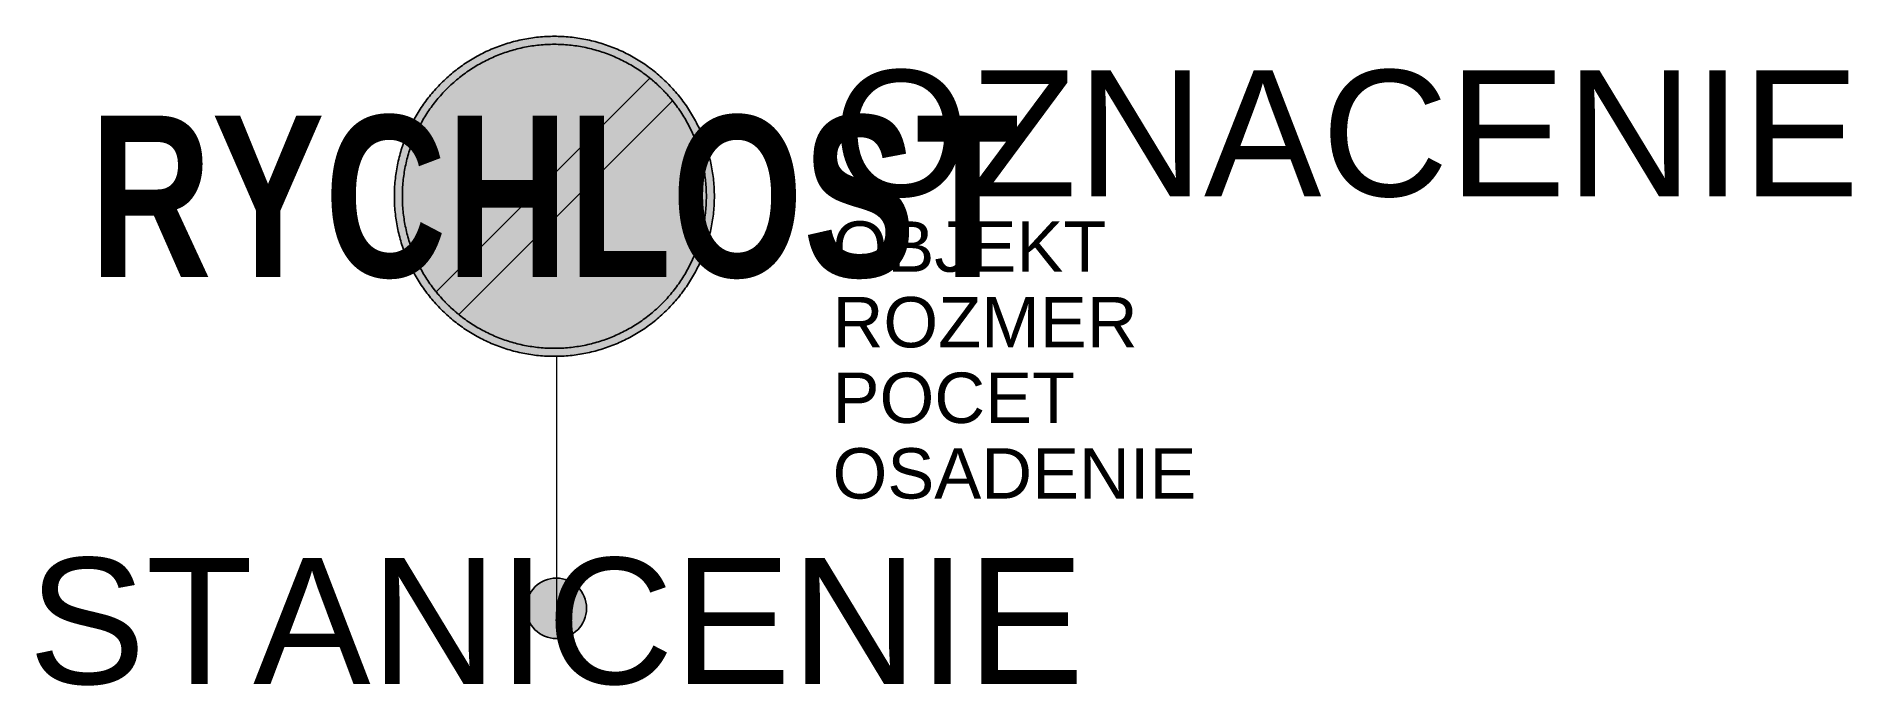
# Model space of a CAD drawing. Header units: metres. Extents: x -10.3 to 25.7, y -1.5 to 11.3.
import ezdxf
from ezdxf.enums import TextEntityAlignment as Align

# ---------------------------------------------------------------- set-up
doc = ezdxf.new("R2010")
doc.units = ezdxf.units.M
doc.layers.get('Defpoints').update_dxf_attribs({"color": 140, "lineweight": 5})
doc.styles.add('DZ', font='arialbd.ttf')
doc.styles.get("Standard").update_dxf_attribs({"font": 'arial.ttf'})

msp = doc.modelspace()

# ---------------------------------------------------------------- hatches: boundary and pattern name
at = {"true_color": 0xf1efea}
msp.add_hatch(color=7, dxfattribs=at).paths.add_polyline_path([(3.135621, 8.174777), (3.135324, 8.214191), (3.134637, 8.253587), (3.133419, 8.292905), (3.131667, 8.332148), (3.129456, 8.371391), (3.126789, 8.410481), (3.123666, 8.449574), (3.120084, 8.488511), (3.115968, 8.527448), (3.111396, 8.566235), (3.106293, 8.604944), (3.100806, 8.643578), (3.094785, 8.682134), (3.088308, 8.72054), (3.081375, 8.758868), (3.073983, 8.797046), (3.066135, 8.835146), (3.057828, 8.873093), (3.049065, 8.910887), (3.039846, 8.948606), (3.030168, 8.98625), (3.020034, 9.023663), (3.009366, 9.061001), (2.998317, 9.098111), (2.986887, 9.135143), (2.974923, 9.172025), (2.962503, 9.208676), (2.949702, 9.245252), (2.936367, 9.2816), (2.922651, 9.317873), (2.908476, 9.353915), (2.893923, 9.389729), (2.878911, 9.42539), (2.863443, 9.460898), (2.847516, 9.496256), (2.831133, 9.531308), (2.814369, 9.566285), (2.797224, 9.600956), (2.779623, 9.635474), (2.761563, 9.669764), (2.743122, 9.703901), (2.724225, 9.737735), (2.704869, 9.771413), (2.68521, 9.804866), (2.665017, 9.838013), (2.644521, 9.871007), (2.623566, 9.903698), (2.602152, 9.936236), (2.58036, 9.968468), (2.558184, 10.000472), (2.535555, 10.03217), (2.512617, 10.06364), (2.489148, 10.094882), (2.465373, 10.125821), (2.441142, 10.156454), (2.416605, 10.186856), (2.391537, 10.217033), (2.36616, 10.246826), (2.340405, 10.276391), (2.314194, 10.305653), (2.287674, 10.334684), (2.260701, 10.363337), (2.233344, 10.391681), (2.205684, 10.419725), (2.177565, 10.44746), (2.149221, 10.474817), (2.120568, 10.50179), (2.091537, 10.52831), (2.062275, 10.554521), (2.03271, 10.580276), (2.002917, 10.605653), (1.97274, 10.630646), (1.942338, 10.655258), (1.911705, 10.679489), (1.880766, 10.703264), (1.849524, 10.726658), (1.818054, 10.749671), (1.786278, 10.7723), (1.754352, 10.794476), (1.72212, 10.816268), (1.689582, 10.837682), (1.656891, 10.858637), (1.623897, 10.879133), (1.59075, 10.899326), (1.557297, 10.919063), (1.523619, 10.938341), (1.489785, 10.957238), (1.455648, 10.975679), (1.421358, 10.993739), (1.38684, 11.01134), (1.352169, 11.028563), (1.317192, 11.045327), (1.28214, 11.061632), (1.246782, 11.077559), (1.211274, 11.093027), (1.175613, 11.108039), (1.139721, 11.12267), (1.103679, 11.136767), (1.067484, 11.150558), (1.031136, 11.163818), (0.99456, 11.176619), (0.957909, 11.189039), (0.921027, 11.201003), (0.883995, 11.212508), (0.84681, 11.223557), (0.809547, 11.23415), (0.772056, 11.244284), (0.73449, 11.253962), (0.696771, 11.263181), (0.658977, 11.272022), (0.620952, 11.280326), (0.58293, 11.288174), (0.544677, 11.295566), (0.506349, 11.302502), (0.467943, 11.308979), (0.429462, 11.314922), (0.390828, 11.320484), (0.352119, 11.325512), (0.313257, 11.330084), (0.274395, 11.3342), (0.235458, 11.337857), (0.196365, 11.340983), (0.1572, 11.34365), (0.118032, 11.345858), (0.078789, 11.347535), (0.039393, 11.348753), (0, 11.349515), (-0.039396, 11.349746), (-0.078867, 11.349515), (-0.118263, 11.348753), (-0.157584, 11.347535), (-0.196827, 11.345858), (-0.23607, 11.34365), (-0.27516, 11.340983), (-0.31425, 11.337857), (-0.353187, 11.3342), (-0.392127, 11.330084), (-0.430911, 11.325512), (-0.469623, 11.320484), (-0.508254, 11.314922), (-0.546813, 11.308979), (-0.585216, 11.302502), (-0.623547, 11.295566), (-0.661722, 11.288174), (-0.699822, 11.280326), (-0.737769, 11.272022), (-0.775566, 11.263181), (-0.813285, 11.253962), (-0.850926, 11.244284), (-0.888342, 11.23415), (-0.92568, 11.223557), (-0.962787, 11.212508), (-0.999822, 11.201003), (-1.036701, 11.189039), (-1.073355, 11.176619), (-1.109931, 11.163818), (-1.146279, 11.150558), (-1.182549, 11.136767), (-1.218591, 11.12267), (-1.254405, 11.108039), (-1.290066, 11.093027), (-1.325577, 11.077559), (-1.360932, 11.061632), (-1.396062, 11.045327), (-1.430961, 11.028563), (-1.465632, 11.01134), (-1.50015, 10.993739), (-1.53444, 10.975679), (-1.568577, 10.957238), (-1.602411, 10.938341), (-1.636092, 10.919063), (-1.669542, 10.899326), (-1.702689, 10.879133), (-1.735686, 10.858637), (-1.768374, 10.837682), (-1.800912, 10.816268), (-1.833144, 10.794476), (-1.865148, 10.7723), (-1.896849, 10.749671), (-1.928319, 10.726658), (-1.959561, 10.703264), (-1.990497, 10.679489), (-2.02113, 10.655258), (-2.051535, 10.630646), (-2.081709, 10.605653), (-2.111502, 10.580276), (-2.14107, 10.554521), (-2.170329, 10.52831), (-2.199363, 10.50179), (-2.228013, 10.474817), (-2.25636, 10.44746), (-2.284476, 10.419725), (-2.312139, 10.391681), (-2.339493, 10.363337), (-2.366469, 10.334684), (-2.392986, 10.305653), (-2.4192, 10.276391), (-2.444955, 10.246826), (-2.470329, 10.217033), (-2.495322, 10.186856), (-2.519934, 10.156454), (-2.544168, 10.125821), (-2.56794, 10.094882), (-2.591334, 10.06364), (-2.614347, 10.03217), (-2.636979, 10.000472), (-2.659152, 9.968468), (-2.680947, 9.936236), (-2.702358, 9.903698), (-2.723313, 9.871007), (-2.743812, 9.838013), (-2.764005, 9.804866), (-2.783739, 9.771413), (-2.803017, 9.737735), (-2.821917, 9.703901), (-2.840355, 9.669764), (-2.858415, 9.635474), (-2.876019, 9.600956), (-2.893239, 9.566285), (-2.910003, 9.531308), (-2.926311, 9.496256), (-2.942235, 9.460898), (-2.957703, 9.42539), (-2.972715, 9.389729), (-2.987346, 9.353915), (-3.001443, 9.317873), (-3.015234, 9.2816), (-3.028494, 9.245252), (-3.041295, 9.208676), (-3.053715, 9.172025), (-3.065679, 9.135143), (-3.077187, 9.098111), (-3.088236, 9.061001), (-3.098826, 9.023663), (-3.10896, 8.98625), (-3.118638, 8.948606), (-3.12786, 8.910887), (-3.136698, 8.873093), (-3.145005, 8.835146), (-3.152853, 8.797046), (-3.160245, 8.758868), (-3.167178, 8.72054), (-3.173655, 8.682134), (-3.179598, 8.643578), (-3.18516, 8.604944), (-3.190191, 8.566235), (-3.194763, 8.527448), (-3.198876, 8.488511), (-3.202536, 8.449574), (-3.205659, 8.410481), (-3.208326, 8.371391), (-3.210537, 8.332148), (-3.212211, 8.292905), (-3.213432, 8.253587), (-3.214194, 8.214191), (-3.214422, 8.17472), (-3.214194, 8.135324), (-3.213432, 8.095928), (-3.212211, 8.056532), (-3.210537, 8.017289), (-3.208326, 7.978124), (-3.205659, 7.938956), (-3.202536, 7.899866), (-3.198876, 7.860929), (-3.194763, 7.822067), (-3.190191, 7.783205), (-3.18516, 7.744493), (-3.179598, 7.705862), (-3.173655, 7.667381), (-3.167178, 7.628975), (-3.160245, 7.590647), (-3.152853, 7.552394), (-3.145005, 7.514369), (-3.136698, 7.476347), (-3.12786, 7.43855), (-3.118638, 7.400831), (-3.10896, 7.363265), (-3.098826, 7.325774), (-3.088236, 7.288514), (-3.077187, 7.251329), (-3.065679, 7.214294), (-3.053715, 7.177415), (-3.041295, 7.140761), (-3.028494, 7.104185), (-3.015234, 7.067837), (-3.001443, 7.031642), (-2.987346, 6.9956), (-2.972715, 6.959711), (-2.957703, 6.92405), (-2.942235, 6.888539), (-2.926311, 6.853184), (-2.910003, 6.818132), (-2.893239, 6.783155), (-2.876019, 6.748484), (-2.858415, 6.713966), (-2.840355, 6.679676), (-2.821917, 6.645539), (-2.803017, 6.611705), (-2.783739, 6.578024), (-2.764005, 6.544574), (-2.743812, 6.511427), (-2.723313, 6.47843), (-2.702358, 6.445742), (-2.680947, 6.413204), (-2.659152, 6.380972), (-2.636979, 6.349043), (-2.614347, 6.317267), (-2.591334, 6.285797), (-2.56794, 6.254555), (-2.544168, 6.223619), (-2.519934, 6.192986), (-2.495322, 6.162581), (-2.470329, 6.132407), (-2.444955, 6.102614), (-2.4192, 6.073046), (-2.392986, 6.043787), (-2.366469, 6.014753), (-2.339493, 5.986103), (-2.312139, 5.957756), (-2.284476, 5.92964), (-2.25636, 5.901977), (-2.228013, 5.874623), (-2.199363, 5.847647), (-2.170329, 5.82113), (-2.14107, 5.794916), (-2.111502, 5.769161), (-2.081709, 5.743787), (-2.051535, 5.718716), (-2.02113, 5.694182), (-1.990497, 5.669948), (-1.959561, 5.646176), (-1.928319, 5.622704), (-1.896849, 5.599769), (-1.865148, 5.577137), (-1.833144, 5.554964), (-1.800912, 5.533169), (-1.768374, 5.511758), (-1.735686, 5.490803), (-1.702689, 5.470304), (-1.669542, 5.450111), (-1.636092, 5.430452), (-1.602411, 5.411099), (-1.568577, 5.392199), (-1.53444, 5.373761), (-1.50015, 5.355701), (-1.465632, 5.338097), (-1.430961, 5.320952), (-1.396062, 5.304188), (-1.360932, 5.287805), (-1.325577, 5.271881), (-1.290066, 5.256413), (-1.254405, 5.241401), (-1.218591, 5.226845), (-1.182549, 5.212673), (-1.146279, 5.198957), (-1.109931, 5.185622), (-1.073355, 5.172821), (-1.036701, 5.160401), (-0.999822, 5.148437), (-0.962787, 5.137007), (-0.92568, 5.125958), (-0.888342, 5.11529), (-0.850926, 5.105156), (-0.813285, 5.095478), (-0.775566, 5.086256), (-0.737769, 5.077493), (-0.699822, 5.069189), (-0.661722, 5.061341), (-0.623547, 5.053949), (-0.585216, 5.047013), (-0.546813, 5.040536), (-0.508254, 5.034518), (-0.469623, 5.029031), (-0.430911, 5.023925), (-0.392127, 5.019353), (-0.353187, 5.01524), (-0.31425, 5.011658), (-0.27516, 5.008532), (-0.23607, 5.005865), (-0.196827, 5.003657), (-0.157584, 5.001905), (-0.118263, 5.000684), (-0.078867, 5), (-0.039396, 4.999769), (0, 5), (0.039393, 5.000684), (0.078789, 5.001905), (0.118032, 5.003657), (0.1572, 5.005865), (0.196365, 5.008532), (0.235458, 5.011658), (0.274395, 5.01524), (0.313257, 5.019353), (0.352119, 5.023925), (0.390828, 5.029031), (0.429462, 5.034518), (0.467943, 5.040536), (0.506349, 5.047013), (0.544677, 5.053949), (0.58293, 5.061341), (0.620952, 5.069189), (0.658977, 5.077493), (0.696771, 5.086256), (0.73449, 5.095478), (0.772056, 5.105156), (0.809547, 5.11529), (0.84681, 5.125958), (0.883995, 5.137007), (0.921027, 5.148437), (0.957909, 5.160401), (0.99456, 5.172821), (1.031136, 5.185622), (1.067484, 5.198957), (1.103679, 5.212673), (1.139721, 5.226845), (1.175613, 5.241401), (1.211274, 5.256413), (1.246782, 5.271881), (1.28214, 5.287805), (1.317192, 5.304188), (1.352169, 5.320952), (1.38684, 5.338097), (1.421358, 5.355701), (1.455648, 5.373761), (1.489785, 5.392199), (1.523619, 5.411099), (1.557297, 5.430452), (1.59075, 5.450111), (1.623897, 5.470304), (1.656891, 5.490803), (1.689582, 5.511758), (1.72212, 5.533169), (1.754352, 5.554964), (1.786278, 5.577137), (1.818054, 5.599769), (1.849524, 5.622704), (1.880766, 5.646176), (1.911705, 5.669948), (1.942338, 5.694182), (1.97274, 5.718716), (2.002917, 5.743787), (2.03271, 5.769161), (2.062275, 5.794916), (2.091537, 5.82113), (2.120568, 5.847647), (2.149221, 5.874623), (2.177565, 5.901977), (2.205684, 5.92964), (2.233344, 5.957756), (2.260701, 5.986103), (2.287674, 6.014753), (2.314194, 6.043787), (2.340405, 6.073046), (2.36616, 6.102614), (2.391537, 6.132407), (2.416605, 6.162581), (2.441142, 6.192986), (2.465373, 6.223619), (2.489148, 6.254555), (2.512617, 6.285797), (2.535555, 6.317267), (2.558184, 6.349043), (2.58036, 6.380972), (2.602152, 6.413204), (2.623566, 6.445742), (2.644521, 6.47843), (2.665017, 6.511427), (2.68521, 6.544574), (2.704869, 6.578024), (2.724225, 6.611705), (2.743122, 6.645539), (2.761563, 6.679676), (2.779623, 6.713966), (2.797224, 6.748484), (2.814369, 6.783155), (2.831133, 6.818132), (2.847516, 6.853184), (2.863443, 6.888539), (2.878911, 6.92405), (2.893923, 6.959711), (2.908476, 6.9956), (2.922651, 7.031642), (2.936367, 7.067837), (2.949702, 7.104185), (2.962503, 7.140761), (2.974923, 7.177415), (2.986887, 7.214294), (2.998317, 7.251329), (3.009366, 7.288514), (3.020034, 7.325774), (3.030168, 7.363265), (3.039846, 7.400831), (3.049065, 7.43855), (3.057828, 7.476347), (3.066135, 7.514369), (3.073983, 7.552394), (3.081375, 7.590647), (3.088308, 7.628975), (3.094785, 7.667381), (3.100806, 7.705862), (3.106293, 7.744493), (3.111396, 7.783205), (3.115968, 7.822067), (3.120084, 7.860929), (3.123666, 7.899866), (3.126789, 7.938956), (3.129456, 7.978124), (3.131667, 8.017289), (3.133419, 8.056532), (3.134637, 8.095928), (3.135324, 8.135324), (3.135552, 8.17472)])
at = {"true_color": 0x9b9b9b}
msp.add_hatch(color=253, dxfattribs=at).paths.add_polyline_path([(2.97687, 8.174777), (2.9766, 8.212211), (2.975913, 8.249624), (2.97477, 8.286962), (2.973093, 8.3243), (2.971038, 8.361563), (2.968521, 8.398748), (2.965551, 8.435858), (2.962044, 8.47289), (2.958159, 8.509772), (2.953815, 8.546651), (2.949015, 8.583455), (2.943756, 8.620109), (2.938119, 8.65676), (2.931945, 8.693261), (2.925393, 8.729609), (2.918382, 8.765954), (2.910915, 8.802074), (2.902989, 8.838194), (2.894685, 8.874083), (2.885844, 8.909972), (2.8767, 8.945636), (2.867025, 8.981219), (2.856966, 9.016652), (2.846451, 9.051935), (2.835552, 9.087137), (2.8242, 9.122114), (2.812389, 9.157013), (2.800197, 9.191762), (2.787624, 9.22628), (2.774592, 9.260723), (2.761107, 9.294935), (2.747238, 9.328997), (2.732988, 9.362906), (2.718282, 9.396587), (2.703195, 9.43019), (2.687649, 9.46349), (2.671722, 9.496712), (2.655417, 9.529709), (2.638653, 9.562475), (2.621508, 9.595088), (2.603982, 9.627473), (2.586075, 9.65963), (2.567709, 9.691556), (2.548965, 9.723332), (2.52984, 9.75488), (2.510331, 9.786197), (2.490366, 9.817286), (2.470098, 9.848147), (2.449371, 9.87878), (2.428341, 9.909185), (2.406852, 9.939284), (2.384982, 9.96923), (2.362731, 9.99887), (2.340177, 10.028285), (2.317164, 10.057394), (2.29377, 10.086272), (2.270073, 10.114925), (2.245917, 10.143269), (2.221458, 10.171313), (2.19654, 10.199126), (2.171319, 10.226708), (2.145714, 10.253912), (2.119731, 10.280888), (2.093442, 10.307558), (2.066772, 10.333847), (2.039796, 10.35983), (2.012592, 10.385435), (1.98501, 10.410656), (1.957197, 10.435496), (1.929153, 10.460033), (1.900809, 10.484114), (1.872156, 10.507886), (1.843278, 10.53128), (1.814169, 10.554293), (1.784754, 10.576847), (1.755114, 10.599098), (1.725168, 10.620968), (1.695069, 10.642457), (1.664664, 10.663487), (1.634031, 10.684214), (1.60317, 10.704482), (1.572081, 10.724447), (1.540764, 10.743956), (1.509216, 10.763081), (1.47744, 10.781825), (1.445514, 10.800191), (1.413279, 10.818098), (1.380894, 10.835624), (1.348359, 10.852769), (1.315515, 10.869533), (1.282596, 10.885838), (1.249374, 10.901765), (1.216074, 10.917311), (1.182471, 10.932398), (1.14879, 10.947104), (1.114881, 10.961354), (1.080819, 10.975223), (1.046529, 10.988708), (1.012164, 11.00174), (0.977568, 11.014388), (0.942897, 11.02658), (0.907998, 11.038316), (0.873021, 11.049668), (0.837819, 11.060642), (0.802536, 11.071082), (0.767103, 11.081141), (0.73152, 11.090816), (0.695781, 11.100038), (0.659967, 11.108801), (0.624, 11.117105), (0.587958, 11.125031), (0.551763, 11.132498), (0.515493, 11.139509), (0.479067, 11.146139), (0.442569, 11.152235), (0.405993, 11.15795), (0.369339, 11.163206), (0.332535, 11.168009), (0.295656, 11.17235), (0.258699, 11.176238), (0.221664, 11.179667), (0.184554, 11.182637), (0.147369, 11.185229), (0.110184, 11.187287), (0.072846, 11.188886), (0.035508, 11.190029), (-0.001905, 11.190791), (-0.039396, 11.191019), (-0.076887, 11.190791), (-0.1143, 11.190029), (-0.151638, 11.188886), (-0.188976, 11.187287), (-0.226239, 11.185229), (-0.263424, 11.182637), (-0.300534, 11.179667), (-0.337566, 11.176238), (-0.374448, 11.17235), (-0.41133, 11.168009), (-0.448134, 11.163206), (-0.484785, 11.15795), (-0.521439, 11.152235), (-0.557937, 11.146139), (-0.594285, 11.139509), (-0.630633, 11.132498), (-0.66675, 11.125031), (-0.70287, 11.117105), (-0.738759, 11.108801), (-0.774651, 11.100038), (-0.810312, 11.090816), (-0.845898, 11.081141), (-0.881331, 11.071082), (-0.916611, 11.060642), (-0.951816, 11.049668), (-0.98679, 11.038316), (-1.021692, 11.02658), (-1.056438, 11.014388), (-1.090956, 11.00174), (-1.125399, 10.988708), (-1.159614, 10.975223), (-1.193673, 10.961354), (-1.227582, 10.947104), (-1.261263, 10.932398), (-1.294869, 10.917311), (-1.328166, 10.901765), (-1.361391, 10.885838), (-1.394385, 10.869533), (-1.427151, 10.852769), (-1.459764, 10.835624), (-1.492149, 10.818098), (-1.524306, 10.800191), (-1.556235, 10.781825), (-1.588008, 10.763081), (-1.619556, 10.743956), (-1.650873, 10.724447), (-1.681965, 10.704482), (-1.712826, 10.684214), (-1.743456, 10.663487), (-1.773861, 10.642457), (-1.80396, 10.620968), (-1.833906, 10.599098), (-1.863549, 10.576847), (-1.892961, 10.554293), (-1.92207, 10.53128), (-1.950951, 10.507886), (-1.979601, 10.484114), (-2.007948, 10.460033), (-2.035989, 10.435496), (-2.063802, 10.410656), (-2.091387, 10.385435), (-2.118591, 10.35983), (-2.145564, 10.333847), (-2.172234, 10.307558), (-2.198523, 10.280888), (-2.224509, 10.253912), (-2.250111, 10.226708), (-2.275332, 10.199126), (-2.300175, 10.171313), (-2.324712, 10.143269), (-2.34879, 10.114925), (-2.372565, 10.086272), (-2.395959, 10.057394), (-2.418969, 10.028285), (-2.441526, 9.99887), (-2.463777, 9.96923), (-2.485644, 9.939284), (-2.507133, 9.909185), (-2.528166, 9.87878), (-2.54889, 9.848147), (-2.569161, 9.817286), (-2.589126, 9.786197), (-2.608632, 9.75488), (-2.627757, 9.723332), (-2.646504, 9.691556), (-2.664867, 9.65963), (-2.682774, 9.627473), (-2.7003, 9.595088), (-2.717445, 9.562475), (-2.734209, 9.529709), (-2.750517, 9.496712), (-2.766441, 9.46349), (-2.781987, 9.43019), (-2.797074, 9.396587), (-2.81178, 9.362906), (-2.82603, 9.328997), (-2.839899, 9.294935), (-2.853387, 9.260723), (-2.866416, 9.22628), (-2.879067, 9.191762), (-2.891259, 9.157013), (-2.902992, 9.122114), (-2.914347, 9.087137), (-2.925318, 9.051935), (-2.935758, 9.016652), (-2.945817, 8.981219), (-2.955495, 8.945636), (-2.964714, 8.909972), (-2.973477, 8.874083), (-2.981784, 8.838194), (-2.989707, 8.802074), (-2.997177, 8.765954), (-3.004185, 8.729609), (-3.010815, 8.693261), (-3.016911, 8.65676), (-3.022626, 8.620109), (-3.027885, 8.583455), (-3.032685, 8.546651), (-3.037029, 8.509772), (-3.040914, 8.47289), (-3.044343, 8.435858), (-3.047316, 8.398748), (-3.049905, 8.361563), (-3.051963, 8.3243), (-3.053565, 8.286962), (-3.054708, 8.249624), (-3.05547, 8.212211), (-3.055698, 8.17472), (-3.05547, 8.137229), (-3.054708, 8.099816), (-3.053565, 8.062478), (-3.051963, 8.02514), (-3.049905, 7.987952), (-3.047316, 7.950767), (-3.044343, 7.913657), (-3.040914, 7.876625), (-3.037029, 7.839668), (-3.032685, 7.802786), (-3.027885, 7.765982), (-3.022626, 7.729331), (-3.016911, 7.692755), (-3.010815, 7.656254), (-3.004185, 7.619831), (-2.997177, 7.583561), (-2.989707, 7.547366), (-2.981784, 7.511321), (-2.973477, 7.475357), (-2.964714, 7.439543), (-2.955495, 7.403804), (-2.945817, 7.368218), (-2.935758, 7.332785), (-2.925318, 7.297505), (-2.914347, 7.2623), (-2.902992, 7.227326), (-2.891259, 7.192424), (-2.879067, 7.157753), (-2.866416, 7.12316), (-2.853387, 7.088792), (-2.839899, 7.054502), (-2.82603, 7.020443), (-2.81178, 6.986534), (-2.797074, 6.952853), (-2.781987, 6.919247), (-2.766441, 6.88595), (-2.750517, 6.852725), (-2.734209, 6.819806), (-2.717445, 6.786965), (-2.7003, 6.754427), (-2.682774, 6.722042), (-2.664867, 6.68981), (-2.646504, 6.657881), (-2.627757, 6.626108), (-2.608632, 6.59456), (-2.589126, 6.563243), (-2.569161, 6.532151), (-2.54889, 6.50129), (-2.528166, 6.47066), (-2.507133, 6.440255), (-2.485644, 6.410156), (-2.463777, 6.38021), (-2.441526, 6.350567), (-2.418969, 6.321155), (-2.395959, 6.292046), (-2.372565, 6.263165), (-2.34879, 6.234515), (-2.324712, 6.206168), (-2.300175, 6.178127), (-2.275332, 6.150314), (-2.250111, 6.122729), (-2.224509, 6.095525), (-2.198523, 6.068552), (-2.172234, 6.041882), (-2.145564, 6.015593), (-2.118591, 5.989607), (-2.091387, 5.964005), (-2.063802, 5.938784), (-2.035989, 5.913866), (-2.007948, 5.889404), (-1.979601, 5.865251), (-1.950951, 5.841551), (-1.92207, 5.818157), (-1.892961, 5.795147), (-1.863549, 5.77259), (-1.833906, 5.750339), (-1.80396, 5.728472), (-1.773861, 5.706983), (-1.743456, 5.68595), (-1.712826, 5.665226), (-1.681965, 5.644955), (-1.650873, 5.62499), (-1.619556, 5.605484), (-1.588008, 5.586359), (-1.556235, 5.567612), (-1.524306, 5.549249), (-1.492149, 5.531342), (-1.459764, 5.513816), (-1.427151, 5.496671), (-1.394385, 5.479907), (-1.361391, 5.463599), (-1.328166, 5.447675), (-1.294869, 5.432129), (-1.261263, 5.417042), (-1.227582, 5.402336), (-1.193673, 5.388086), (-1.159614, 5.374217), (-1.125399, 5.360729), (-1.090956, 5.3477), (-1.056438, 5.335127), (-1.021692, 5.322935), (-0.98679, 5.311124), (-0.951816, 5.299769), (-0.916611, 5.288873), (-0.881331, 5.278358), (-0.845898, 5.268299), (-0.810312, 5.258621), (-0.774651, 5.249477), (-0.738759, 5.240639), (-0.70287, 5.232332), (-0.66675, 5.224409), (-0.630633, 5.216939), (-0.594285, 5.209931), (-0.557937, 5.203376), (-0.521439, 5.197205), (-0.484785, 5.191565), (-0.448134, 5.186309), (-0.41133, 5.181506), (-0.374448, 5.177165), (-0.337566, 5.173277), (-0.300534, 5.169773), (-0.263424, 5.1668), (-0.226239, 5.164286), (-0.188976, 5.162228), (-0.151638, 5.160551), (-0.1143, 5.159408), (-0.076887, 5.158724), (-0.039396, 5.158496), (-0.001905, 5.158724), (0.035508, 5.159408), (0.072846, 5.160551), (0.110184, 5.162228), (0.147369, 5.164286), (0.184554, 5.1668), (0.221664, 5.169773), (0.258699, 5.173277), (0.295656, 5.177165), (0.332535, 5.181506), (0.369339, 5.186309), (0.405993, 5.191565), (0.442569, 5.197205), (0.479067, 5.203376), (0.515493, 5.209931), (0.551763, 5.216939), (0.587958, 5.224409), (0.624, 5.232332), (0.659967, 5.240639), (0.695781, 5.249477), (0.73152, 5.258621), (0.767103, 5.268299), (0.802536, 5.278358), (0.837819, 5.288873), (0.873021, 5.299769), (0.907998, 5.311124), (0.942897, 5.322935), (0.977568, 5.335127), (1.012164, 5.3477), (1.046529, 5.360729), (1.080819, 5.374217), (1.114881, 5.388086), (1.14879, 5.402336), (1.182471, 5.417042), (1.216074, 5.432129), (1.249374, 5.447675), (1.282596, 5.463599), (1.315515, 5.479907), (1.348359, 5.496671), (1.380894, 5.513816), (1.413279, 5.531342), (1.445514, 5.549249), (1.47744, 5.567612), (1.509216, 5.586359), (1.540764, 5.605484), (1.572081, 5.62499), (1.60317, 5.644955), (1.634031, 5.665226), (1.664664, 5.68595), (1.695069, 5.706983), (1.725168, 5.728472), (1.755114, 5.750339), (1.784754, 5.77259), (1.814169, 5.795147), (1.843278, 5.818157), (1.872156, 5.841551), (1.900809, 5.865251), (1.929153, 5.889404), (1.957197, 5.913866), (1.98501, 5.938784), (2.012592, 5.964005), (2.039796, 5.989607), (2.066772, 6.015593), (2.093442, 6.041882), (2.119731, 6.068552), (2.145714, 6.095525), (2.171319, 6.122729), (2.19654, 6.150314), (2.221458, 6.178127), (2.245917, 6.206168), (2.270073, 6.234515), (2.29377, 6.263165), (2.317164, 6.292046), (2.340177, 6.321155), (2.362731, 6.350567), (2.384982, 6.38021), (2.406852, 6.410156), (2.428341, 6.440255), (2.449371, 6.47066), (2.470098, 6.50129), (2.490366, 6.532151), (2.510331, 6.563243), (2.52984, 6.59456), (2.548965, 6.626108), (2.567709, 6.657881), (2.586075, 6.68981), (2.603982, 6.722042), (2.621508, 6.754427), (2.638653, 6.786965), (2.655417, 6.819806), (2.671722, 6.852725), (2.687649, 6.88595), (2.703195, 6.919247), (2.718282, 6.952853), (2.732988, 6.986534), (2.747238, 7.020443), (2.761107, 7.054502), (2.774592, 7.088792), (2.787624, 7.12316), (2.800197, 7.157753), (2.812389, 7.192424), (2.8242, 7.227326), (2.835552, 7.2623), (2.846451, 7.297505), (2.856966, 7.332785), (2.867025, 7.368218), (2.8767, 7.403804), (2.885844, 7.439543), (2.894685, 7.475357), (2.902989, 7.511321), (2.910915, 7.547366), (2.918382, 7.583561), (2.925393, 7.619831), (2.931945, 7.656254), (2.938119, 7.692755), (2.943756, 7.729331), (2.949015, 7.765982), (2.953815, 7.802786), (2.958159, 7.839668), (2.962044, 7.876625), (2.965551, 7.913657), (2.968521, 7.950767), (2.971038, 7.987952), (2.973093, 8.02514), (2.97477, 8.062478), (2.975913, 8.099816), (2.9766, 8.137229), (2.976828, 8.17472)])
at = {"true_color": 0x828282}
msp.add_hatch(color=8, dxfattribs=at).paths.add_polyline_path([(2.306121, 10.071218), (2.299791, 10.07888), (2.293542, 10.086578), (2.287218, 10.094273), (2.280894, 10.101971), (2.274492, 10.109591), (2.268093, 10.117211), (2.261691, 10.124831), (2.255214, 10.132373), (2.248812, 10.139918), (2.24226, 10.14746), (2.235783, 10.155005), (2.229231, 10.162472), (2.222676, 10.169939), (2.216046, 10.177409), (2.209494, 10.184798), (2.202864, 10.19219), (2.196159, 10.199582), (2.189454, 10.206896), (2.182749, 10.214288), (2.176041, 10.221605), (2.169261, 10.228844), (2.162478, 10.236158), (2.155698, 10.243397), (2.148915, 10.250561), (2.142057, 10.2578), (2.135124, 10.264961), (2.128266, 10.272125), (2.12133, 10.279211), (2.114397, 10.286375), (2.107461, 10.293461), (2.100453, 10.300472), (2.093442, 10.307558), (2.086356, 10.314569), (2.079345, 10.321502), (2.072259, 10.328513), (2.065095, 10.335446), (2.058009, 10.342382), (2.050845, 10.34924), (2.043684, 10.356173), (2.036445, 10.362956), (2.029281, 10.369814), (2.022042, 10.376594), (2.014728, 10.383377), (2.007489, 10.390157), (2.000172, 10.396865), (1.992858, 10.40357), (1.985466, 10.410275), (1.978074, 10.416905), (1.970682, 10.42361), (1.963293, 10.430162), (1.955823, 10.436792), (1.948356, 10.443347), (1.940889, 10.449899), (1.933344, 10.456376), (1.925802, 10.462853), (1.918257, 10.46933), (1.910715, 10.475807), (1.903095, 10.482209), (1.895475, 10.488608), (1.887855, 10.494932), (1.880157, 10.501334), (1.872537, 10.507658), (1.864764, 10.513907), (1.857069, 10.520156), (-2.384826, 6.278288), (-2.378583, 6.270557), (-2.372337, 6.262784), (-2.36601, 6.255164), (-2.359611, 6.247469), (-2.353287, 6.239849), (-2.346885, 6.232229), (-2.340483, 6.224609), (-2.334006, 6.217064), (-2.327529, 6.209522), (-2.321052, 6.201977), (-2.314575, 6.194435), (-2.308023, 6.186965), (-2.301471, 6.179498), (-2.294841, 6.172031), (-2.288286, 6.164639), (-2.281581, 6.157247), (-2.274951, 6.149858), (-2.268246, 6.142466), (-2.261541, 6.135149), (-2.254836, 6.127835), (-2.248053, 6.120596), (-2.241273, 6.113282), (-2.23449, 6.106043), (-2.227632, 6.098879), (-2.220849, 6.09164), (-2.213916, 6.084476), (-2.207058, 6.077315), (-2.200125, 6.070151), (-2.193189, 6.063065), (-2.186178, 6.055979), (-2.179245, 6.048968), (-2.172234, 6.041882), (-2.165148, 6.034871), (-2.158137, 6.02786), (-2.151051, 6.020927), (-2.143887, 6.013991), (-2.136801, 6.007058), (-2.12964, 6.0002), (-2.122476, 5.993267), (-2.115237, 5.986409), (-2.108073, 5.979626), (-2.100834, 5.972843), (-2.09352, 5.966063), (-2.086281, 5.95928), (-2.078967, 5.952575), (-2.071575, 5.94587), (-2.064258, 5.939165), (-2.056869, 5.932457), (-2.049477, 5.92583), (-2.042085, 5.919275), (-2.034618, 5.912645), (-2.027151, 5.906093), (-2.019681, 5.899541), (-2.012139, 5.893064), (-2.004594, 5.886509), (-1.997052, 5.88011), (-1.989507, 5.873633), (-1.981887, 5.867231), (-1.974267, 5.860829), (-1.966647, 5.85443), (-1.958952, 5.848106), (-1.951254, 5.841779), (-1.943559, 5.835533), (-1.935861, 5.829206)])
h = msp.add_hatch(color=0)
h.dxf.hatch_style = 1
h.paths.add_polyline_path([(0.6, 0, 1), (-0.6, 0, 1)])

# ---------------------------------------------------------------- linework, layer by layer
at = {"lineweight": 9}
msp.add_line((0, 5), (0, 2.5), dxfattribs=at)
at = {"color": 0, "lineweight": 9}
msp.add_line((0, 2.5), (0, 0), dxfattribs=at)
at = {"color": 7, "true_color": 0xf1efea}
msp.add_lwpolyline([(3.135621, 8.174777), (3.135324, 8.214191), (3.134637, 8.253587), (3.133419, 8.292905), (3.131667, 8.332148), (3.129456, 8.371391), (3.126789, 8.410481), (3.123666, 8.449574), (3.120084, 8.488511), (3.115968, 8.527448), (3.111396, 8.566235), (3.106293, 8.604944), (3.100806, 8.643578), (3.094785, 8.682134), (3.088308, 8.72054), (3.081375, 8.758868), (3.073983, 8.797046), (3.066135, 8.835146), (3.057828, 8.873093), (3.049065, 8.910887), (3.039846, 8.948606), (3.030168, 8.98625), (3.020034, 9.023663), (3.009366, 9.061001), (2.998317, 9.098111), (2.986887, 9.135143), (2.974923, 9.172025), (2.962503, 9.208676), (2.949702, 9.245252), (2.936367, 9.2816), (2.922651, 9.317873), (2.908476, 9.353915), (2.893923, 9.389729), (2.878911, 9.42539), (2.863443, 9.460898), (2.847516, 9.496256), (2.831133, 9.531308), (2.814369, 9.566285), (2.797224, 9.600956), (2.779623, 9.635474), (2.761563, 9.669764), (2.743122, 9.703901), (2.724225, 9.737735), (2.704869, 9.771413), (2.68521, 9.804866), (2.665017, 9.838013), (2.644521, 9.871007), (2.623566, 9.903698), (2.602152, 9.936236), (2.58036, 9.968468), (2.558184, 10.000472), (2.535555, 10.03217), (2.512617, 10.06364), (2.489148, 10.094882), (2.465373, 10.125821), (2.441142, 10.156454), (2.416605, 10.186856), (2.391537, 10.217033), (2.36616, 10.246826), (2.340405, 10.276391), (2.314194, 10.305653), (2.287674, 10.334684), (2.260701, 10.363337), (2.233344, 10.391681), (2.205684, 10.419725), (2.177565, 10.44746), (2.149221, 10.474817), (2.120568, 10.50179), (2.091537, 10.52831), (2.062275, 10.554521), (2.03271, 10.580276), (2.002917, 10.605653), (1.97274, 10.630646), (1.942338, 10.655258), (1.911705, 10.679489), (1.880766, 10.703264), (1.849524, 10.726658), (1.818054, 10.749671), (1.786278, 10.7723), (1.754352, 10.794476), (1.72212, 10.816268), (1.689582, 10.837682), (1.656891, 10.858637), (1.623897, 10.879133), (1.59075, 10.899326), (1.557297, 10.919063), (1.523619, 10.938341), (1.489785, 10.957238), (1.455648, 10.975679), (1.421358, 10.993739), (1.38684, 11.01134), (1.352169, 11.028563), (1.317192, 11.045327), (1.28214, 11.061632), (1.246782, 11.077559), (1.211274, 11.093027), (1.175613, 11.108039), (1.139721, 11.12267), (1.103679, 11.136767), (1.067484, 11.150558), (1.031136, 11.163818), (0.99456, 11.176619), (0.957909, 11.189039), (0.921027, 11.201003), (0.883995, 11.212508), (0.84681, 11.223557), (0.809547, 11.23415), (0.772056, 11.244284), (0.73449, 11.253962), (0.696771, 11.263181), (0.658977, 11.272022), (0.620952, 11.280326), (0.58293, 11.288174), (0.544677, 11.295566), (0.506349, 11.302502), (0.467943, 11.308979), (0.429462, 11.314922), (0.390828, 11.320484), (0.352119, 11.325512), (0.313257, 11.330084), (0.274395, 11.3342), (0.235458, 11.337857), (0.196365, 11.340983), (0.1572, 11.34365), (0.118032, 11.345858), (0.078789, 11.347535), (0.039393, 11.348753), (0, 11.349515), (-0.039396, 11.349746), (-0.078867, 11.349515), (-0.118263, 11.348753), (-0.157584, 11.347535), (-0.196827, 11.345858), (-0.23607, 11.34365), (-0.27516, 11.340983), (-0.31425, 11.337857), (-0.353187, 11.3342), (-0.392127, 11.330084), (-0.430911, 11.325512), (-0.469623, 11.320484), (-0.508254, 11.314922), (-0.546813, 11.308979), (-0.585216, 11.302502), (-0.623547, 11.295566), (-0.661722, 11.288174), (-0.699822, 11.280326), (-0.737769, 11.272022), (-0.775566, 11.263181), (-0.813285, 11.253962), (-0.850926, 11.244284), (-0.888342, 11.23415), (-0.92568, 11.223557), (-0.962787, 11.212508), (-0.999822, 11.201003), (-1.036701, 11.189039), (-1.073355, 11.176619), (-1.109931, 11.163818), (-1.146279, 11.150558), (-1.182549, 11.136767), (-1.218591, 11.12267), (-1.254405, 11.108039), (-1.290066, 11.093027), (-1.325577, 11.077559), (-1.360932, 11.061632), (-1.396062, 11.045327), (-1.430961, 11.028563), (-1.465632, 11.01134), (-1.50015, 10.993739), (-1.53444, 10.975679), (-1.568577, 10.957238), (-1.602411, 10.938341), (-1.636092, 10.919063), (-1.669542, 10.899326), (-1.702689, 10.879133), (-1.735686, 10.858637), (-1.768374, 10.837682), (-1.800912, 10.816268), (-1.833144, 10.794476), (-1.865148, 10.7723), (-1.896849, 10.749671), (-1.928319, 10.726658), (-1.959561, 10.703264), (-1.990497, 10.679489), (-2.02113, 10.655258), (-2.051535, 10.630646), (-2.081709, 10.605653), (-2.111502, 10.580276), (-2.14107, 10.554521), (-2.170329, 10.52831), (-2.199363, 10.50179), (-2.228013, 10.474817), (-2.25636, 10.44746), (-2.284476, 10.419725), (-2.312139, 10.391681), (-2.339493, 10.363337), (-2.366469, 10.334684), (-2.392986, 10.305653), (-2.4192, 10.276391), (-2.444955, 10.246826), (-2.470329, 10.217033), (-2.495322, 10.186856), (-2.519934, 10.156454), (-2.544168, 10.125821), (-2.56794, 10.094882), (-2.591334, 10.06364), (-2.614347, 10.03217), (-2.636979, 10.000472), (-2.659152, 9.968468), (-2.680947, 9.936236), (-2.702358, 9.903698), (-2.723313, 9.871007), (-2.743812, 9.838013), (-2.764005, 9.804866), (-2.783739, 9.771413), (-2.803017, 9.737735), (-2.821917, 9.703901), (-2.840355, 9.669764), (-2.858415, 9.635474), (-2.876019, 9.600956), (-2.893239, 9.566285), (-2.910003, 9.531308), (-2.926311, 9.496256), (-2.942235, 9.460898), (-2.957703, 9.42539), (-2.972715, 9.389729), (-2.987346, 9.353915), (-3.001443, 9.317873), (-3.015234, 9.2816), (-3.028494, 9.245252), (-3.041295, 9.208676), (-3.053715, 9.172025), (-3.065679, 9.135143), (-3.077187, 9.098111), (-3.088236, 9.061001), (-3.098826, 9.023663), (-3.10896, 8.98625), (-3.118638, 8.948606), (-3.12786, 8.910887), (-3.136698, 8.873093), (-3.145005, 8.835146), (-3.152853, 8.797046), (-3.160245, 8.758868), (-3.167178, 8.72054), (-3.173655, 8.682134), (-3.179598, 8.643578), (-3.18516, 8.604944), (-3.190191, 8.566235), (-3.194763, 8.527448), (-3.198876, 8.488511), (-3.202536, 8.449574), (-3.205659, 8.410481), (-3.208326, 8.371391), (-3.210537, 8.332148), (-3.212211, 8.292905), (-3.213432, 8.253587), (-3.214194, 8.214191), (-3.214422, 8.17472), (-3.214194, 8.135324), (-3.213432, 8.095928), (-3.212211, 8.056532), (-3.210537, 8.017289), (-3.208326, 7.978124), (-3.205659, 7.938956), (-3.202536, 7.899866), (-3.198876, 7.860929), (-3.194763, 7.822067), (-3.190191, 7.783205), (-3.18516, 7.744493), (-3.179598, 7.705862), (-3.173655, 7.667381), (-3.167178, 7.628975), (-3.160245, 7.590647), (-3.152853, 7.552394), (-3.145005, 7.514369), (-3.136698, 7.476347), (-3.12786, 7.43855), (-3.118638, 7.400831), (-3.10896, 7.363265), (-3.098826, 7.325774), (-3.088236, 7.288514), (-3.077187, 7.251329), (-3.065679, 7.214294), (-3.053715, 7.177415), (-3.041295, 7.140761), (-3.028494, 7.104185), (-3.015234, 7.067837), (-3.001443, 7.031642), (-2.987346, 6.9956), (-2.972715, 6.959711), (-2.957703, 6.92405), (-2.942235, 6.888539), (-2.926311, 6.853184), (-2.910003, 6.818132), (-2.893239, 6.783155), (-2.876019, 6.748484), (-2.858415, 6.713966), (-2.840355, 6.679676), (-2.821917, 6.645539), (-2.803017, 6.611705), (-2.783739, 6.578024), (-2.764005, 6.544574), (-2.743812, 6.511427), (-2.723313, 6.47843), (-2.702358, 6.445742), (-2.680947, 6.413204), (-2.659152, 6.380972), (-2.636979, 6.349043), (-2.614347, 6.317267), (-2.591334, 6.285797), (-2.56794, 6.254555), (-2.544168, 6.223619), (-2.519934, 6.192986), (-2.495322, 6.162581), (-2.470329, 6.132407), (-2.444955, 6.102614), (-2.4192, 6.073046), (-2.392986, 6.043787), (-2.366469, 6.014753), (-2.339493, 5.986103), (-2.312139, 5.957756), (-2.284476, 5.92964), (-2.25636, 5.901977), (-2.228013, 5.874623), (-2.199363, 5.847647), (-2.170329, 5.82113), (-2.14107, 5.794916), (-2.111502, 5.769161), (-2.081709, 5.743787), (-2.051535, 5.718716), (-2.02113, 5.694182), (-1.990497, 5.669948), (-1.959561, 5.646176), (-1.928319, 5.622704), (-1.896849, 5.599769), (-1.865148, 5.577137), (-1.833144, 5.554964), (-1.800912, 5.533169), (-1.768374, 5.511758), (-1.735686, 5.490803), (-1.702689, 5.470304), (-1.669542, 5.450111), (-1.636092, 5.430452), (-1.602411, 5.411099), (-1.568577, 5.392199), (-1.53444, 5.373761), (-1.50015, 5.355701), (-1.465632, 5.338097), (-1.430961, 5.320952), (-1.396062, 5.304188), (-1.360932, 5.287805), (-1.325577, 5.271881), (-1.290066, 5.256413), (-1.254405, 5.241401), (-1.218591, 5.226845), (-1.182549, 5.212673), (-1.146279, 5.198957), (-1.109931, 5.185622), (-1.073355, 5.172821), (-1.036701, 5.160401), (-0.999822, 5.148437), (-0.962787, 5.137007), (-0.92568, 5.125958), (-0.888342, 5.11529), (-0.850926, 5.105156), (-0.813285, 5.095478), (-0.775566, 5.086256), (-0.737769, 5.077493), (-0.699822, 5.069189), (-0.661722, 5.061341), (-0.623547, 5.053949), (-0.585216, 5.047013), (-0.546813, 5.040536), (-0.508254, 5.034518), (-0.469623, 5.029031), (-0.430911, 5.023925), (-0.392127, 5.019353), (-0.353187, 5.01524), (-0.31425, 5.011658), (-0.27516, 5.008532), (-0.23607, 5.005865), (-0.196827, 5.003657), (-0.157584, 5.001905), (-0.118263, 5.000684), (-0.078867, 5), (-0.039396, 4.999769), (0, 5), (0.039393, 5.000684), (0.078789, 5.001905), (0.118032, 5.003657), (0.1572, 5.005865), (0.196365, 5.008532), (0.235458, 5.011658), (0.274395, 5.01524), (0.313257, 5.019353), (0.352119, 5.023925), (0.390828, 5.029031), (0.429462, 5.034518), (0.467943, 5.040536), (0.506349, 5.047013), (0.544677, 5.053949), (0.58293, 5.061341), (0.620952, 5.069189), (0.658977, 5.077493), (0.696771, 5.086256), (0.73449, 5.095478), (0.772056, 5.105156), (0.809547, 5.11529), (0.84681, 5.125958), (0.883995, 5.137007), (0.921027, 5.148437), (0.957909, 5.160401), (0.99456, 5.172821), (1.031136, 5.185622), (1.067484, 5.198957), (1.103679, 5.212673), (1.139721, 5.226845), (1.175613, 5.241401), (1.211274, 5.256413), (1.246782, 5.271881), (1.28214, 5.287805), (1.317192, 5.304188), (1.352169, 5.320952), (1.38684, 5.338097), (1.421358, 5.355701), (1.455648, 5.373761), (1.489785, 5.392199), (1.523619, 5.411099), (1.557297, 5.430452), (1.59075, 5.450111), (1.623897, 5.470304), (1.656891, 5.490803), (1.689582, 5.511758), (1.72212, 5.533169), (1.754352, 5.554964), (1.786278, 5.577137), (1.818054, 5.599769), (1.849524, 5.622704), (1.880766, 5.646176), (1.911705, 5.669948), (1.942338, 5.694182), (1.97274, 5.718716), (2.002917, 5.743787), (2.03271, 5.769161), (2.062275, 5.794916), (2.091537, 5.82113), (2.120568, 5.847647), (2.149221, 5.874623), (2.177565, 5.901977), (2.205684, 5.92964), (2.233344, 5.957756), (2.260701, 5.986103), (2.287674, 6.014753), (2.314194, 6.043787), (2.340405, 6.073046), (2.36616, 6.102614), (2.391537, 6.132407), (2.416605, 6.162581), (2.441142, 6.192986), (2.465373, 6.223619), (2.489148, 6.254555), (2.512617, 6.285797), (2.535555, 6.317267), (2.558184, 6.349043), (2.58036, 6.380972), (2.602152, 6.413204), (2.623566, 6.445742), (2.644521, 6.47843), (2.665017, 6.511427), (2.68521, 6.544574), (2.704869, 6.578024), (2.724225, 6.611705), (2.743122, 6.645539), (2.761563, 6.679676), (2.779623, 6.713966), (2.797224, 6.748484), (2.814369, 6.783155), (2.831133, 6.818132), (2.847516, 6.853184), (2.863443, 6.888539), (2.878911, 6.92405), (2.893923, 6.959711), (2.908476, 6.9956), (2.922651, 7.031642), (2.936367, 7.067837), (2.949702, 7.104185), (2.962503, 7.140761), (2.974923, 7.177415), (2.986887, 7.214294), (2.998317, 7.251329), (3.009366, 7.288514), (3.020034, 7.325774), (3.030168, 7.363265), (3.039846, 7.400831), (3.049065, 7.43855), (3.057828, 7.476347), (3.066135, 7.514369), (3.073983, 7.552394), (3.081375, 7.590647), (3.088308, 7.628975), (3.094785, 7.667381), (3.100806, 7.705862), (3.106293, 7.744493), (3.111396, 7.783205), (3.115968, 7.822067), (3.120084, 7.860929), (3.123666, 7.899866), (3.126789, 7.938956), (3.129456, 7.978124), (3.131667, 8.017289), (3.133419, 8.056532), (3.134637, 8.095928), (3.135324, 8.135324), (3.135552, 8.17472), (3.135621, 8.174777)], dxfattribs=at)
at = {"color": 253, "true_color": 0x9b9b9b}
msp.add_lwpolyline([(2.97687, 8.174777), (2.9766, 8.212211), (2.975913, 8.249624), (2.97477, 8.286962), (2.973093, 8.3243), (2.971038, 8.361563), (2.968521, 8.398748), (2.965551, 8.435858), (2.962044, 8.47289), (2.958159, 8.509772), (2.953815, 8.546651), (2.949015, 8.583455), (2.943756, 8.620109), (2.938119, 8.65676), (2.931945, 8.693261), (2.925393, 8.729609), (2.918382, 8.765954), (2.910915, 8.802074), (2.902989, 8.838194), (2.894685, 8.874083), (2.885844, 8.909972), (2.8767, 8.945636), (2.867025, 8.981219), (2.856966, 9.016652), (2.846451, 9.051935), (2.835552, 9.087137), (2.8242, 9.122114), (2.812389, 9.157013), (2.800197, 9.191762), (2.787624, 9.22628), (2.774592, 9.260723), (2.761107, 9.294935), (2.747238, 9.328997), (2.732988, 9.362906), (2.718282, 9.396587), (2.703195, 9.43019), (2.687649, 9.46349), (2.671722, 9.496712), (2.655417, 9.529709), (2.638653, 9.562475), (2.621508, 9.595088), (2.603982, 9.627473), (2.586075, 9.65963), (2.567709, 9.691556), (2.548965, 9.723332), (2.52984, 9.75488), (2.510331, 9.786197), (2.490366, 9.817286), (2.470098, 9.848147), (2.449371, 9.87878), (2.428341, 9.909185), (2.406852, 9.939284), (2.384982, 9.96923), (2.362731, 9.99887), (2.340177, 10.028285), (2.317164, 10.057394), (2.29377, 10.086272), (2.270073, 10.114925), (2.245917, 10.143269), (2.221458, 10.171313), (2.19654, 10.199126), (2.171319, 10.226708), (2.145714, 10.253912), (2.119731, 10.280888), (2.093442, 10.307558), (2.066772, 10.333847), (2.039796, 10.35983), (2.012592, 10.385435), (1.98501, 10.410656), (1.957197, 10.435496), (1.929153, 10.460033), (1.900809, 10.484114), (1.872156, 10.507886), (1.843278, 10.53128), (1.814169, 10.554293), (1.784754, 10.576847), (1.755114, 10.599098), (1.725168, 10.620968), (1.695069, 10.642457), (1.664664, 10.663487), (1.634031, 10.684214), (1.60317, 10.704482), (1.572081, 10.724447), (1.540764, 10.743956), (1.509216, 10.763081), (1.47744, 10.781825), (1.445514, 10.800191), (1.413279, 10.818098), (1.380894, 10.835624), (1.348359, 10.852769), (1.315515, 10.869533), (1.282596, 10.885838), (1.249374, 10.901765), (1.216074, 10.917311), (1.182471, 10.932398), (1.14879, 10.947104), (1.114881, 10.961354), (1.080819, 10.975223), (1.046529, 10.988708), (1.012164, 11.00174), (0.977568, 11.014388), (0.942897, 11.02658), (0.907998, 11.038316), (0.873021, 11.049668), (0.837819, 11.060642), (0.802536, 11.071082), (0.767103, 11.081141), (0.73152, 11.090816), (0.695781, 11.100038), (0.659967, 11.108801), (0.624, 11.117105), (0.587958, 11.125031), (0.551763, 11.132498), (0.515493, 11.139509), (0.479067, 11.146139), (0.442569, 11.152235), (0.405993, 11.15795), (0.369339, 11.163206), (0.332535, 11.168009), (0.295656, 11.17235), (0.258699, 11.176238), (0.221664, 11.179667), (0.184554, 11.182637), (0.147369, 11.185229), (0.110184, 11.187287), (0.072846, 11.188886), (0.035508, 11.190029), (-0.001905, 11.190791), (-0.039396, 11.191019), (-0.076887, 11.190791), (-0.1143, 11.190029), (-0.151638, 11.188886), (-0.188976, 11.187287), (-0.226239, 11.185229), (-0.263424, 11.182637), (-0.300534, 11.179667), (-0.337566, 11.176238), (-0.374448, 11.17235), (-0.41133, 11.168009), (-0.448134, 11.163206), (-0.484785, 11.15795), (-0.521439, 11.152235), (-0.557937, 11.146139), (-0.594285, 11.139509), (-0.630633, 11.132498), (-0.66675, 11.125031), (-0.70287, 11.117105), (-0.738759, 11.108801), (-0.774651, 11.100038), (-0.810312, 11.090816), (-0.845898, 11.081141), (-0.881331, 11.071082), (-0.916611, 11.060642), (-0.951816, 11.049668), (-0.98679, 11.038316), (-1.021692, 11.02658), (-1.056438, 11.014388), (-1.090956, 11.00174), (-1.125399, 10.988708), (-1.159614, 10.975223), (-1.193673, 10.961354), (-1.227582, 10.947104), (-1.261263, 10.932398), (-1.294869, 10.917311), (-1.328166, 10.901765), (-1.361391, 10.885838), (-1.394385, 10.869533), (-1.427151, 10.852769), (-1.459764, 10.835624), (-1.492149, 10.818098), (-1.524306, 10.800191), (-1.556235, 10.781825), (-1.588008, 10.763081), (-1.619556, 10.743956), (-1.650873, 10.724447), (-1.681965, 10.704482), (-1.712826, 10.684214), (-1.743456, 10.663487), (-1.773861, 10.642457), (-1.80396, 10.620968), (-1.833906, 10.599098), (-1.863549, 10.576847), (-1.892961, 10.554293), (-1.92207, 10.53128), (-1.950951, 10.507886), (-1.979601, 10.484114), (-2.007948, 10.460033), (-2.035989, 10.435496), (-2.063802, 10.410656), (-2.091387, 10.385435), (-2.118591, 10.35983), (-2.145564, 10.333847), (-2.172234, 10.307558), (-2.198523, 10.280888), (-2.224509, 10.253912), (-2.250111, 10.226708), (-2.275332, 10.199126), (-2.300175, 10.171313), (-2.324712, 10.143269), (-2.34879, 10.114925), (-2.372565, 10.086272), (-2.395959, 10.057394), (-2.418969, 10.028285), (-2.441526, 9.99887), (-2.463777, 9.96923), (-2.485644, 9.939284), (-2.507133, 9.909185), (-2.528166, 9.87878), (-2.54889, 9.848147), (-2.569161, 9.817286), (-2.589126, 9.786197), (-2.608632, 9.75488), (-2.627757, 9.723332), (-2.646504, 9.691556), (-2.664867, 9.65963), (-2.682774, 9.627473), (-2.7003, 9.595088), (-2.717445, 9.562475), (-2.734209, 9.529709), (-2.750517, 9.496712), (-2.766441, 9.46349), (-2.781987, 9.43019), (-2.797074, 9.396587), (-2.81178, 9.362906), (-2.82603, 9.328997), (-2.839899, 9.294935), (-2.853387, 9.260723), (-2.866416, 9.22628), (-2.879067, 9.191762), (-2.891259, 9.157013), (-2.902992, 9.122114), (-2.914347, 9.087137), (-2.925318, 9.051935), (-2.935758, 9.016652), (-2.945817, 8.981219), (-2.955495, 8.945636), (-2.964714, 8.909972), (-2.973477, 8.874083), (-2.981784, 8.838194), (-2.989707, 8.802074), (-2.997177, 8.765954), (-3.004185, 8.729609), (-3.010815, 8.693261), (-3.016911, 8.65676), (-3.022626, 8.620109), (-3.027885, 8.583455), (-3.032685, 8.546651), (-3.037029, 8.509772), (-3.040914, 8.47289), (-3.044343, 8.435858), (-3.047316, 8.398748), (-3.049905, 8.361563), (-3.051963, 8.3243), (-3.053565, 8.286962), (-3.054708, 8.249624), (-3.05547, 8.212211), (-3.055698, 8.17472), (-3.05547, 8.137229), (-3.054708, 8.099816), (-3.053565, 8.062478), (-3.051963, 8.02514), (-3.049905, 7.987952), (-3.047316, 7.950767), (-3.044343, 7.913657), (-3.040914, 7.876625), (-3.037029, 7.839668), (-3.032685, 7.802786), (-3.027885, 7.765982), (-3.022626, 7.729331), (-3.016911, 7.692755), (-3.010815, 7.656254), (-3.004185, 7.619831), (-2.997177, 7.583561), (-2.989707, 7.547366), (-2.981784, 7.511321), (-2.973477, 7.475357), (-2.964714, 7.439543), (-2.955495, 7.403804), (-2.945817, 7.368218), (-2.935758, 7.332785), (-2.925318, 7.297505), (-2.914347, 7.2623), (-2.902992, 7.227326), (-2.891259, 7.192424), (-2.879067, 7.157753), (-2.866416, 7.12316), (-2.853387, 7.088792), (-2.839899, 7.054502), (-2.82603, 7.020443), (-2.81178, 6.986534), (-2.797074, 6.952853), (-2.781987, 6.919247), (-2.766441, 6.88595), (-2.750517, 6.852725), (-2.734209, 6.819806), (-2.717445, 6.786965), (-2.7003, 6.754427), (-2.682774, 6.722042), (-2.664867, 6.68981), (-2.646504, 6.657881), (-2.627757, 6.626108), (-2.608632, 6.59456), (-2.589126, 6.563243), (-2.569161, 6.532151), (-2.54889, 6.50129), (-2.528166, 6.47066), (-2.507133, 6.440255), (-2.485644, 6.410156), (-2.463777, 6.38021), (-2.441526, 6.350567), (-2.418969, 6.321155), (-2.395959, 6.292046), (-2.372565, 6.263165), (-2.34879, 6.234515), (-2.324712, 6.206168), (-2.300175, 6.178127), (-2.275332, 6.150314), (-2.250111, 6.122729), (-2.224509, 6.095525), (-2.198523, 6.068552), (-2.172234, 6.041882), (-2.145564, 6.015593), (-2.118591, 5.989607), (-2.091387, 5.964005), (-2.063802, 5.938784), (-2.035989, 5.913866), (-2.007948, 5.889404), (-1.979601, 5.865251), (-1.950951, 5.841551), (-1.92207, 5.818157), (-1.892961, 5.795147), (-1.863549, 5.77259), (-1.833906, 5.750339), (-1.80396, 5.728472), (-1.773861, 5.706983), (-1.743456, 5.68595), (-1.712826, 5.665226), (-1.681965, 5.644955), (-1.650873, 5.62499), (-1.619556, 5.605484), (-1.588008, 5.586359), (-1.556235, 5.567612), (-1.524306, 5.549249), (-1.492149, 5.531342), (-1.459764, 5.513816), (-1.427151, 5.496671), (-1.394385, 5.479907), (-1.361391, 5.463599), (-1.328166, 5.447675), (-1.294869, 5.432129), (-1.261263, 5.417042), (-1.227582, 5.402336), (-1.193673, 5.388086), (-1.159614, 5.374217), (-1.125399, 5.360729), (-1.090956, 5.3477), (-1.056438, 5.335127), (-1.021692, 5.322935), (-0.98679, 5.311124), (-0.951816, 5.299769), (-0.916611, 5.288873), (-0.881331, 5.278358), (-0.845898, 5.268299), (-0.810312, 5.258621), (-0.774651, 5.249477), (-0.738759, 5.240639), (-0.70287, 5.232332), (-0.66675, 5.224409), (-0.630633, 5.216939), (-0.594285, 5.209931), (-0.557937, 5.203376), (-0.521439, 5.197205), (-0.484785, 5.191565), (-0.448134, 5.186309), (-0.41133, 5.181506), (-0.374448, 5.177165), (-0.337566, 5.173277), (-0.300534, 5.169773), (-0.263424, 5.1668), (-0.226239, 5.164286), (-0.188976, 5.162228), (-0.151638, 5.160551), (-0.1143, 5.159408), (-0.076887, 5.158724), (-0.039396, 5.158496), (-0.001905, 5.158724), (0.035508, 5.159408), (0.072846, 5.160551), (0.110184, 5.162228), (0.147369, 5.164286), (0.184554, 5.1668), (0.221664, 5.169773), (0.258699, 5.173277), (0.295656, 5.177165), (0.332535, 5.181506), (0.369339, 5.186309), (0.405993, 5.191565), (0.442569, 5.197205), (0.479067, 5.203376), (0.515493, 5.209931), (0.551763, 5.216939), (0.587958, 5.224409), (0.624, 5.232332), (0.659967, 5.240639), (0.695781, 5.249477), (0.73152, 5.258621), (0.767103, 5.268299), (0.802536, 5.278358), (0.837819, 5.288873), (0.873021, 5.299769), (0.907998, 5.311124), (0.942897, 5.322935), (0.977568, 5.335127), (1.012164, 5.3477), (1.046529, 5.360729), (1.080819, 5.374217), (1.114881, 5.388086), (1.14879, 5.402336), (1.182471, 5.417042), (1.216074, 5.432129), (1.249374, 5.447675), (1.282596, 5.463599), (1.315515, 5.479907), (1.348359, 5.496671), (1.380894, 5.513816), (1.413279, 5.531342), (1.445514, 5.549249), (1.47744, 5.567612), (1.509216, 5.586359), (1.540764, 5.605484), (1.572081, 5.62499), (1.60317, 5.644955), (1.634031, 5.665226), (1.664664, 5.68595), (1.695069, 5.706983), (1.725168, 5.728472), (1.755114, 5.750339), (1.784754, 5.77259), (1.814169, 5.795147), (1.843278, 5.818157), (1.872156, 5.841551), (1.900809, 5.865251), (1.929153, 5.889404), (1.957197, 5.913866), (1.98501, 5.938784), (2.012592, 5.964005), (2.039796, 5.989607), (2.066772, 6.015593), (2.093442, 6.041882), (2.119731, 6.068552), (2.145714, 6.095525), (2.171319, 6.122729), (2.19654, 6.150314), (2.221458, 6.178127), (2.245917, 6.206168), (2.270073, 6.234515), (2.29377, 6.263165), (2.317164, 6.292046), (2.340177, 6.321155), (2.362731, 6.350567), (2.384982, 6.38021), (2.406852, 6.410156), (2.428341, 6.440255), (2.449371, 6.47066), (2.470098, 6.50129), (2.490366, 6.532151), (2.510331, 6.563243), (2.52984, 6.59456), (2.548965, 6.626108), (2.567709, 6.657881), (2.586075, 6.68981), (2.603982, 6.722042), (2.621508, 6.754427), (2.638653, 6.786965), (2.655417, 6.819806), (2.671722, 6.852725), (2.687649, 6.88595), (2.703195, 6.919247), (2.718282, 6.952853), (2.732988, 6.986534), (2.747238, 7.020443), (2.761107, 7.054502), (2.774592, 7.088792), (2.787624, 7.12316), (2.800197, 7.157753), (2.812389, 7.192424), (2.8242, 7.227326), (2.835552, 7.2623), (2.846451, 7.297505), (2.856966, 7.332785), (2.867025, 7.368218), (2.8767, 7.403804), (2.885844, 7.439543), (2.894685, 7.475357), (2.902989, 7.511321), (2.910915, 7.547366), (2.918382, 7.583561), (2.925393, 7.619831), (2.931945, 7.656254), (2.938119, 7.692755), (2.943756, 7.729331), (2.949015, 7.765982), (2.953815, 7.802786), (2.958159, 7.839668), (2.962044, 7.876625), (2.965551, 7.913657), (2.968521, 7.950767), (2.971038, 7.987952), (2.973093, 8.02514), (2.97477, 8.062478), (2.975913, 8.099816), (2.9766, 8.137229), (2.976828, 8.17472), (2.97687, 8.174777)], dxfattribs=at)
at = {"color": 8, "true_color": 0x828282}
msp.add_lwpolyline([(2.306121, 10.071218), (2.299791, 10.07888), (2.293542, 10.086578), (2.287218, 10.094273), (2.280894, 10.101971), (2.274492, 10.109591), (2.268093, 10.117211), (2.261691, 10.124831), (2.255214, 10.132373), (2.248812, 10.139918), (2.24226, 10.14746), (2.235783, 10.155005), (2.229231, 10.162472), (2.222676, 10.169939), (2.216046, 10.177409), (2.209494, 10.184798), (2.202864, 10.19219), (2.196159, 10.199582), (2.189454, 10.206896), (2.182749, 10.214288), (2.176041, 10.221605), (2.169261, 10.228844), (2.162478, 10.236158), (2.155698, 10.243397), (2.148915, 10.250561), (2.142057, 10.2578), (2.135124, 10.264961), (2.128266, 10.272125), (2.12133, 10.279211), (2.114397, 10.286375), (2.107461, 10.293461), (2.100453, 10.300472), (2.093442, 10.307558), (2.086356, 10.314569), (2.079345, 10.321502), (2.072259, 10.328513), (2.065095, 10.335446), (2.058009, 10.342382), (2.050845, 10.34924), (2.043684, 10.356173), (2.036445, 10.362956), (2.029281, 10.369814), (2.022042, 10.376594), (2.014728, 10.383377), (2.007489, 10.390157), (2.000172, 10.396865), (1.992858, 10.40357), (1.985466, 10.410275), (1.978074, 10.416905), (1.970682, 10.42361), (1.963293, 10.430162), (1.955823, 10.436792), (1.948356, 10.443347), (1.940889, 10.449899), (1.933344, 10.456376), (1.925802, 10.462853), (1.918257, 10.46933), (1.910715, 10.475807), (1.903095, 10.482209), (1.895475, 10.488608), (1.887855, 10.494932), (1.880157, 10.501334), (1.872537, 10.507658), (1.864764, 10.513907), (1.857069, 10.520156), (-2.384826, 6.278288), (-2.378583, 6.270557), (-2.372337, 6.262784), (-2.36601, 6.255164), (-2.359611, 6.247469), (-2.353287, 6.239849), (-2.346885, 6.232229), (-2.340483, 6.224609), (-2.334006, 6.217064), (-2.327529, 6.209522), (-2.321052, 6.201977), (-2.314575, 6.194435), (-2.308023, 6.186965), (-2.301471, 6.179498), (-2.294841, 6.172031), (-2.288286, 6.164639), (-2.281581, 6.157247), (-2.274951, 6.149858), (-2.268246, 6.142466), (-2.261541, 6.135149), (-2.254836, 6.127835), (-2.248053, 6.120596), (-2.241273, 6.113282), (-2.23449, 6.106043), (-2.227632, 6.098879), (-2.220849, 6.09164), (-2.213916, 6.084476), (-2.207058, 6.077315), (-2.200125, 6.070151), (-2.193189, 6.063065), (-2.186178, 6.055979), (-2.179245, 6.048968), (-2.172234, 6.041882), (-2.165148, 6.034871), (-2.158137, 6.02786), (-2.151051, 6.020927), (-2.143887, 6.013991), (-2.136801, 6.007058), (-2.12964, 6.0002), (-2.122476, 5.993267), (-2.115237, 5.986409), (-2.108073, 5.979626), (-2.100834, 5.972843), (-2.09352, 5.966063), (-2.086281, 5.95928), (-2.078967, 5.952575), (-2.071575, 5.94587), (-2.064258, 5.939165), (-2.056869, 5.932457), (-2.049477, 5.92583), (-2.042085, 5.919275), (-2.034618, 5.912645), (-2.027151, 5.906093), (-2.019681, 5.899541), (-2.012139, 5.893064), (-2.004594, 5.886509), (-1.997052, 5.88011), (-1.989507, 5.873633), (-1.981887, 5.867231), (-1.974267, 5.860829), (-1.966647, 5.85443), (-1.958952, 5.848106), (-1.951254, 5.841779), (-1.943559, 5.835533), (-1.935861, 5.829206), (2.306121, 10.071218)], dxfattribs=at)
at = {"color": 0}
msp.add_circle((0, 0), 0.6, dxfattribs=at)

# ---------------------------------------------------------------- texts
msp.add_attdef('OZNACENIE', (5.48179, 8.177457), '260-RYCHLOST', height=2.5)
at = {"color": 7, "true_color": 0xf1efea, "style": 'DZ', "width": 0.75}
msp.add_attdef('RYCHLOST', text='RYCHLOST', height=3.2, dxfattribs=at).set_placement((-0.039407, 8.174685), align=Align.MIDDLE_CENTER)
msp.add_attdef('STANICENIE', text='', height=2.5).set_placement((0, 1), align=Align.TOP_CENTER)
at = {"layer": 'Defpoints'}
for tag, p, s in [('OBJEKT', (5.48179, 6.677457), 'Jestvujúci'), ('ROZMER', (5.48179, 5.177457), '600/750/840'), ('POCET', (5.48179, 3.677457), ''), ('OSADENIE', (5.48179, 2.177457), '')]:
    msp.add_attdef(tag, p, s, height=1, dxfattribs=at)

doc.saveas('drawing.dxf')
